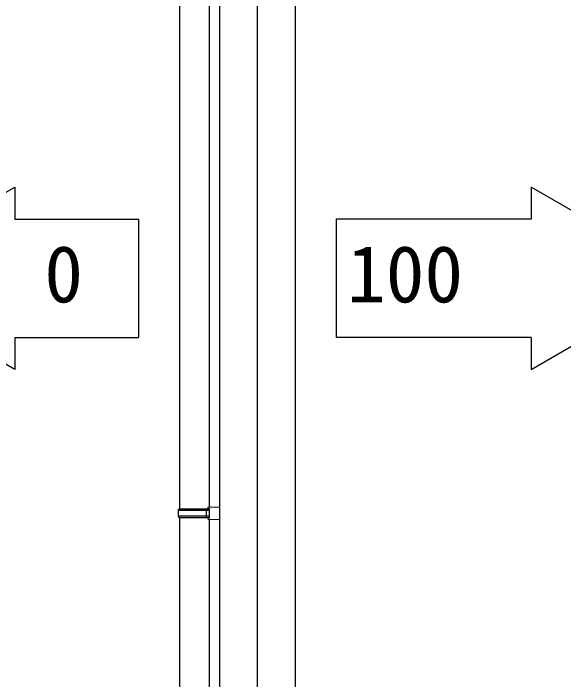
# Model space of a CAD drawing. Units: millimetres, scale not verified. Extents: x -7000 to 7000, y -10401 to 10355.
# Drawn here: x -4990 to -4218, y 3014 to 3949 of the extents above; entities that cross this region are included whole.
import ezdxf
from ezdxf.enums import TextEntityAlignment as Align

# ---------------------------------------------------------------- set-up
doc = ezdxf.new("R2010")
doc.units = ezdxf.units.MM
doc.header["$LTSCALE"] = 50
for name, color, linetype in [('0-4_YKK_12', 2, 'Continuous'), ('0-5_YKK_13', 4, 'Continuous'), ('0-6_YKK_A1', 4, 'Continuous')]:
    doc.layers.add(name, color=color, linetype=linetype)
doc.styles.add('ＭＳ ゴシック', font='')
doc.styles.get('ＭＳ ゴシック').set_extended_font_data('MS Gothic')

msp = doc.modelspace()

# ---------------------------------------------------------------- linework, layer by layer
at = {"layer": '0-4_YKK_12'}
msp.add_line((-4647.86, 4655.94), (-4647.86, 1409.52), dxfattribs=at)
at = {"layer": '0-5_YKK_13'}
for p, q in [((-4756.86, 4252.57), (-4756.86, 3253.34)), ((-4714.86, 3255.9), (-4714.86, 4250.01)), ((-4716.86, 3255.84), (-4700.86, 3256.31)), ((-4716.86, 3253.84), (-4716.86, 3255.84)), ((-4716.86, 3253.84), (-4714.86, 3253.84)), ((-4700.86, 3256.31), (-4700.86, 3238.37)), ((-4758.86, 3251.34), (-4757.86, 3253.34)), ((-4758.86, 3251.34), (-4714.86, 3251.34)), ((-4758.86, 3251.34), (-4758.86, 3243.34)), ((-4757.86, 3253.34), (-4714.86, 3253.34)), ((-4719.34, 3251.34), (-4719.77, 3253.34)), ((-4714.86, 3253.34), (-4714.86, 3252.78)), ((-4758.86, 3243.34), (-4714.86, 3243.34)), ((-4758.86, 3243.34), (-4757.86, 3241.34)), ((-4757.86, 3241.34), (-4714.86, 3241.34)), ((-4756.86, 3241.34), (-4756.86, 2242.11)), ((-4716.86, 3238.84), (-4716.86, 3240.84)), ((-4716.86, 3238.84), (-4700.86, 3238.37)), ((-4714.86, 2244.67), (-4714.86, 3238.78))]:
    msp.add_line(p, q, dxfattribs=at)
for points in [[(-4716.86, 3240.84), (-4714.86, 3240.84), (-4714.86, 3253.84)], [(-4719.34, 3251.34), (-4719.34, 3243.34), (-4719.77, 3241.34)]]:
    msp.add_lwpolyline(points, dxfattribs=at)
at = {"layer": '0-6_YKK_A1'}
for p, q in [((-4700.86, 4613.24), (-4700.86, 1543.51)), ((-4594.86, 4613.24), (-4594.86, 1543.51)), ((-4988.26, 3704.74), (-4988.26, 3659.94)), ((-4263.46, 3704.74), (-4263.46, 3659.94)), ((-4988.26, 3493.54), (-4814.66, 3493.54)), ((-4988.26, 3493.54), (-4988.26, 3448.74)), ((-4263.46, 3493.54), (-4537.06, 3493.54)), ((-4263.46, 3493.54), (-4263.46, 3448.74))]:
    msp.add_line(p, q, dxfattribs=at)
for points in [[(-4988.26, 3448.74), (-5209.97, 3576.74), (-4988.26, 3704.74)], [(-4263.46, 3448.74), (-4041.76, 3576.74), (-4263.46, 3704.74)], [(-4988.26, 3659.94), (-4814.66, 3659.94), (-4814.66, 3493.54)], [(-4263.46, 3659.94), (-4537.06, 3659.94), (-4537.06, 3493.54)]]:
    msp.add_lwpolyline(points, dxfattribs=at)

# ---------------------------------------------------------------- texts
at = {"layer": '0-6_YKK_A1', "style": 'ＭＳ ゴシック'}
for s, p in [('0', (-4946.67, 3519.02)), ('100', (-4521.81, 3519.02))]:
    msp.add_text(s, height=79.77, dxfattribs=at).set_placement(p, align=Align.BOTTOM_LEFT)

doc.saveas('drawing.dxf')
